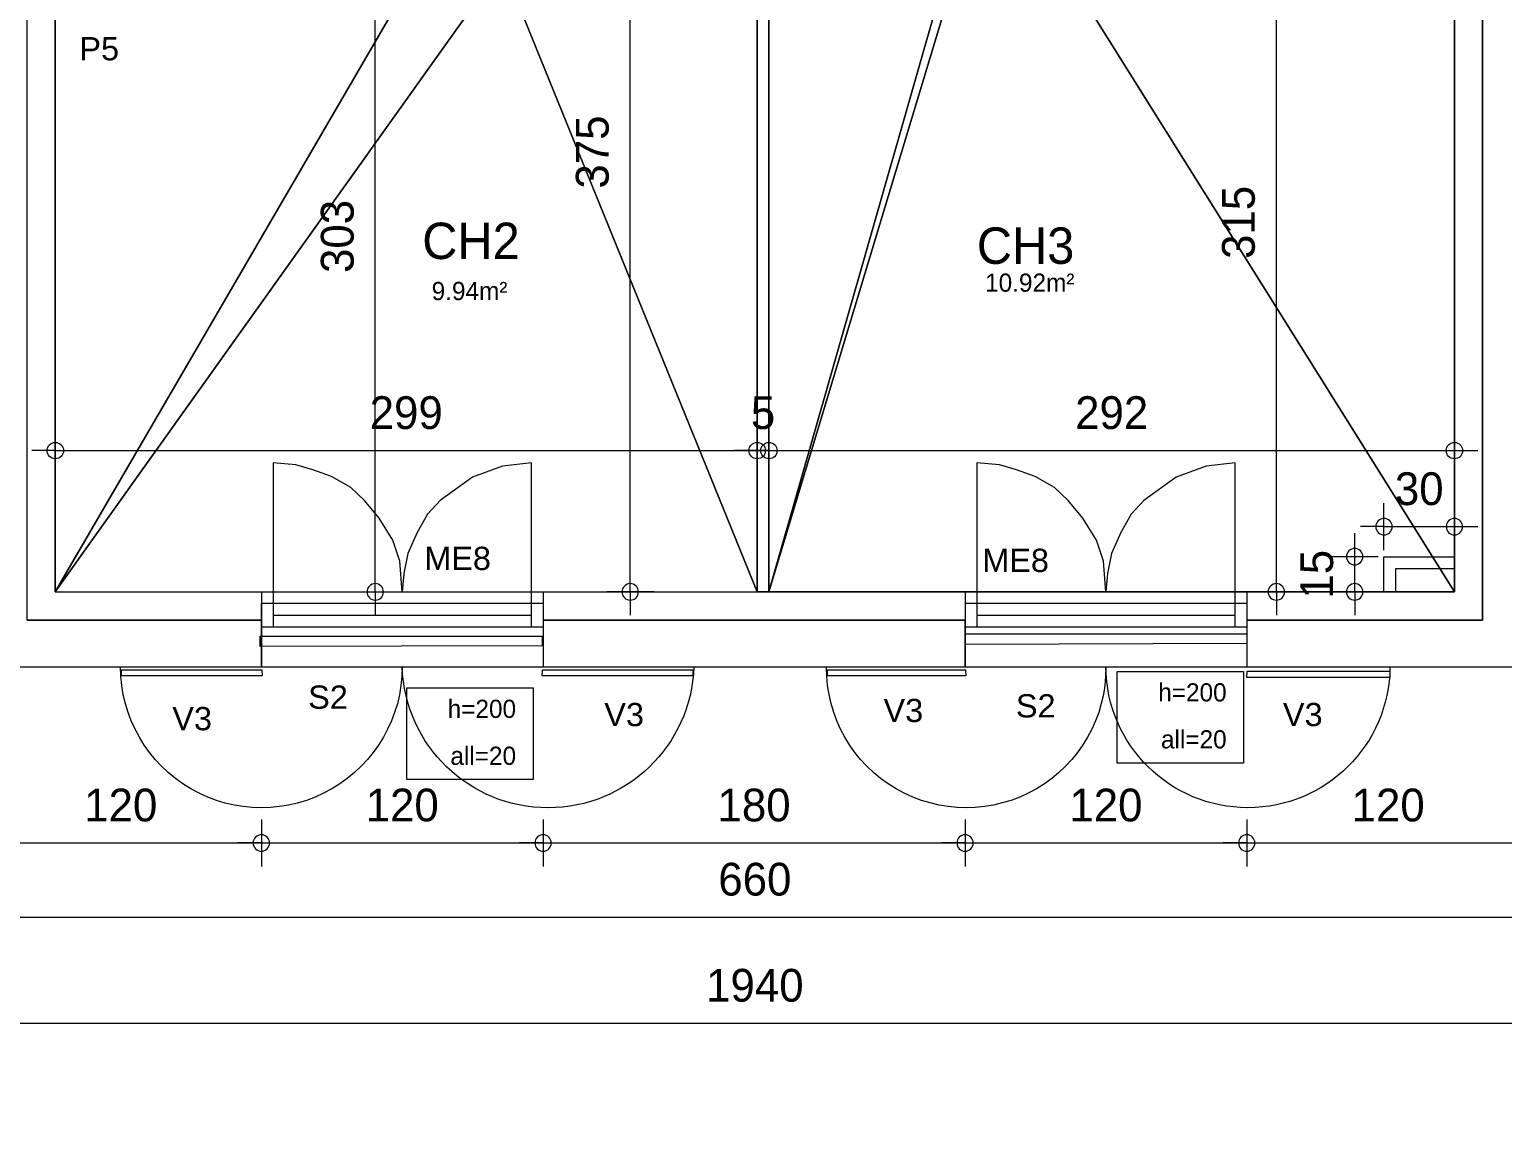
# Model space of a CAD drawing. Header units: metres. Extents: x 1.8 to 67.5, y -52.8 to -10.8.
# Drawn here: x 37.31 to 43.59, y -28.49 to -23.81 of the extents above; entities that cross this region are included whole.
import ezdxf
from ezdxf.enums import TextEntityAlignment as Align
from ezdxf.lldxf.tags import DXFTag

# ---------------------------------------------------------------- set-up
doc = ezdxf.new("R2010")
doc.units = ezdxf.units.M
doc.header["$MEASUREMENT"] = 0
for name, color, linetype in [('Calque commun', 7, 'Continuous'), ('Calque4', 7, 'Continuous'), ('Textes', 7, 'Continuous')]:
    doc.layers.add(name, color=color, linetype=linetype)
doc.styles.add('Arial8', font='arial.ttf', dxfattribs={"height": 0.098961})
doc.styles.add('Century Gothic11', font='GOTHIC.TTF', dxfattribs={"height": 0.139636})
doc.styles.add('Century Gothic19', font='GOTHIC.TTF', dxfattribs={"height": 0.155151})
doc.styles.add('Century Gothic5', font='GOTHIC.TTF', dxfattribs={"height": 0.077575})
tags = doc.linetypes.add('HIDDEN2', pattern=[0.1875, 0.125, -0.0625]).pattern_tags.tags
tags[6:7] = [DXFTag(74, 4), DXFTag(75, 0), DXFTag(340, '0'), DXFTag(46, 1.0), DXFTag(50, 0.0), DXFTag(44, 0.0), DXFTag(45, 0.0)]
tags[4:5] = [DXFTag(74, 4), DXFTag(75, 0), DXFTag(340, '0'), DXFTag(46, 1.0), DXFTag(50, 0.0), DXFTag(44, 0.0), DXFTag(45, 0.0)]

# ---------------------------------------------------------------- blocks, each defined once
blk = doc.blocks.new('DimLine52854')
at = {"layer": 'Calque commun', "color": 5, "linetype": 'Continuous', "lineweight": 9}
blk.add_line((37.1037, -27.5929), (43.7037, -27.5929), dxfattribs=at)
at = {"layer": 'Calque commun', "color": 5, "linetype": 'Continuous', "lineweight": 9, "style": 'Century Gothic11'}
blk.add_text('660', height=0.13964, dxfattribs=at).set_placement((40.4037, -27.5429), align=Align.BOTTOM_CENTER)
blk = doc.blocks.new('DimLine52870')
at = {"layer": 'Calque commun', "color": 5, "linetype": 'Continuous', "lineweight": 9}
blk.add_line((30.7037, -28.0451), (50.1037, -28.0451), dxfattribs=at)
at = {"layer": 'Calque commun', "color": 5, "linetype": 'Continuous', "lineweight": 9, "style": 'Century Gothic11'}
blk.add_text('1940', height=0.13964, dxfattribs=at).set_placement((40.4037, -27.9951), align=Align.BOTTOM_CENTER)
blk = doc.blocks.new('Block54246')
at = {"layer": 'Calque commun', "color": 7, "linetype": 'Continuous', "lineweight": 18}
blk.add_line((43.7037, -26.5266), (43.7037, -18.8266), dxfattribs=at)
at = {"layer": 'Calque commun', "color": 7, "linetype": 'Continuous', "lineweight": 9}
for p, q in [((43.5037, -26.3266), (43.5037, -19.0266)), ((43.3837, -26.2066), (43.3837, -19.1466))]:
    blk.add_line(p, q, dxfattribs=at)
blk = doc.blocks.new('Block54734')
at = {"layer": 'Calque commun', "color": 7, "linetype": 'Continuous', "lineweight": 18}
blk.add_line((37.1037, -26.5266), (37.1037, -17.5266), dxfattribs=at)
at = {"layer": 'Calque commun', "color": 7, "linetype": 'Continuous', "lineweight": 9}
for p, q in [((37.3037, -26.3266), (37.3037, -17.7266)), ((37.4237, -26.2066), (37.4237, -17.8466))]:
    blk.add_line(p, q, dxfattribs=at)
blk = doc.blocks.new('Block54736')
at = {"layer": 'Calque commun', "color": 7, "linetype": 'Continuous', "lineweight": 18}
blk.add_line((43.7037, -17.5266), (43.7037, -26.5266), dxfattribs=at)
at = {"layer": 'Calque commun', "color": 7, "linetype": 'Continuous', "lineweight": 9}
for p, q in [((43.5037, -17.7266), (43.5037, -26.3266)), ((43.3837, -17.8466), (43.3837, -26.2066))]:
    blk.add_line(p, q, dxfattribs=at)
blk = doc.blocks.new('Block54737')
at = {"layer": 'Calque commun', "color": 7, "linetype": 'Continuous', "lineweight": 9}
for p, q in [((37.4237, -26.2066), (38.3016, -26.2066)), ((39.5016, -26.2066), (41.2991, -26.2066)), ((42.4991, -26.2066), (43.3837, -26.2066)), ((37.3037, -26.3266), (38.3016, -26.3266)), ((39.5016, -26.3266), (41.2991, -26.3266)), ((42.4991, -26.3266), (43.5037, -26.3266))]:
    blk.add_line(p, q, dxfattribs=at)
at = {"layer": 'Calque commun', "color": 7, "linetype": 'Continuous', "lineweight": 18}
for p, q in [((37.1037, -26.5266), (38.3016, -26.5266)), ((39.5016, -26.5266), (41.2991, -26.5266)), ((42.4991, -26.5266), (43.7037, -26.5266))]:
    blk.add_line(p, q, dxfattribs=at)
blk = doc.blocks.new('@PRES_1_$$_1')
at = {"layer": 'Calque commun', "color": 5, "linetype": 'Continuous', "lineweight": 9}
for p, q in [((0, 0.32), (1.2, 0.32)), ((1.2, 0.15), (0, 0.15)), ((0.05, 0.05), (0.05, 0.15)), ((1.15, 0.15), (1.15, 0.05)), ((0.05, 0.1), (1.15, 0.1)), ((1.2, 0.05), (0, 0.05)), ((0, 0), (1.2, 0))]:
    blk.add_line(p, q, dxfattribs=at)
blk = doc.blocks.new('@PRES_1_$$_1-2')
at = {"layer": 'Calque commun', "color": 7, "linetype": 'Continuous', "lineweight": 9}
blk.add_line((0, 0), (0, 0.32), dxfattribs=at)
blk = doc.blocks.new('@PRES_1_$$_1-3')
at = {"layer": 'Calque commun', "color": 7, "linetype": 'Continuous', "lineweight": 9}
blk.add_line((0, 0), (0, 0.32), dxfattribs=at)
blk = doc.blocks.new('INTER_2D_COMB')
at = {"layer": 'Calque4', "color": 0, "linetype": 'ByBlock', "lineweight": -2}
for name in ['@PRES_1_$$_1', '@PRES_1_$$_1-2']:
    blk.add_blockref(name, (0, 0), dxfattribs=at)
at = {"layer": 'Calque4', "color": 0, "linetype": 'ByBlock', "lineweight": -2, "extrusion": (0, 0, -1), "xscale": -1, "yscale": -1, "zscale": -1, "rotation": -180}
blk.add_blockref('@PRES_1_$$_1-3', (-1.2, 0), dxfattribs=at)
blk = doc.blocks.new('PLACED_COMB')
at = {"layer": 'Calque4', "color": 0, "linetype": 'ByBlock', "lineweight": -2}
blk.add_blockref('INTER_2D_COMB', (0, 0), dxfattribs=at)
blk = doc.blocks.new('new95')
at = {"layer": 'Calque commun', "color": 5, "linetype": 'Continuous', "lineweight": 9}
blk.add_arc((0, 0), 0.5, 0, 359.99941, dxfattribs=at)
blk = doc.blocks.new('new96')
at = {"layer": 'Calque commun', "color": 5, "linetype": 'Continuous', "lineweight": 9}
blk.add_arc((0, 0), 0.5, 0, 359.99941, dxfattribs=at)
blk = doc.blocks.new('DimLine55422')
at = {"layer": 'Calque commun', "color": 5, "linetype": 'Continuous', "lineweight": 9}
for p, q in [((37.1037, -27.1768), (37.1037, -27.3768)), ((38.3016, -27.1768), (38.3016, -27.3768)), ((37.1037, -27.2768), (37.0037, -27.2768)), ((37.1037, -27.2768), (38.3016, -27.2768)), ((38.3016, -27.2768), (38.4016, -27.2768))]:
    blk.add_line(p, q, dxfattribs=at)
at = {"layer": 'Calque commun', "color": 5, "linetype": 'Continuous', "lineweight": 9, "xscale": 0.07000000029802322, "yscale": 0.07000000029802322, "zscale": 0.07000000029802322}
for name, p in [('new95', (37.1037, -27.2768)), ('new96', (38.3016, -27.2768))]:
    blk.add_blockref(name, p, dxfattribs=at)
at = {"layer": 'Calque commun', "color": 5, "linetype": 'Continuous', "lineweight": 9, "style": 'Century Gothic11'}
blk.add_text('120', height=0.13964, dxfattribs=at).set_placement((37.7027, -27.2268), align=Align.BOTTOM_CENTER)
blk = doc.blocks.new('new97')
at = {"layer": 'Calque commun', "color": 5, "linetype": 'Continuous', "lineweight": 9}
blk.add_arc((0, 0), 0.5, 0, 359.99941, dxfattribs=at)
blk = doc.blocks.new('new98')
at = {"layer": 'Calque commun', "color": 5, "linetype": 'Continuous', "lineweight": 9}
blk.add_arc((0, 0), 0.5, 0, 359.99941, dxfattribs=at)
blk = doc.blocks.new('DimLine55430')
at = {"layer": 'Calque commun', "color": 5, "linetype": 'Continuous', "lineweight": 9}
for p, q in [((38.3016, -27.1768), (38.3016, -27.3768)), ((39.5016, -27.1768), (39.5016, -27.3768)), ((38.3016, -27.2768), (38.2016, -27.2768)), ((38.3016, -27.2768), (39.5016, -27.2768)), ((39.5016, -27.2768), (39.6016, -27.2768))]:
    blk.add_line(p, q, dxfattribs=at)
at = {"layer": 'Calque commun', "color": 5, "linetype": 'Continuous', "lineweight": 9, "xscale": 0.07000000029802322, "yscale": 0.07000000029802322, "zscale": 0.07000000029802322}
for name, p in [('new97', (38.3016, -27.2768)), ('new98', (39.5016, -27.2768))]:
    blk.add_blockref(name, p, dxfattribs=at)
at = {"layer": 'Calque commun', "color": 5, "linetype": 'Continuous', "lineweight": 9, "style": 'Century Gothic11'}
blk.add_text('120', height=0.13964, dxfattribs=at).set_placement((38.9016, -27.2268), align=Align.BOTTOM_CENTER)
blk = doc.blocks.new('new99')
at = {"layer": 'Calque commun', "color": 5, "linetype": 'Continuous', "lineweight": 9}
blk.add_arc((0, 0), 0.5, 0, 359.99941, dxfattribs=at)
blk = doc.blocks.new('new100')
at = {"layer": 'Calque commun', "color": 5, "linetype": 'Continuous', "lineweight": 9}
blk.add_arc((0, 0), 0.5, 0, 359.99941, dxfattribs=at)
blk = doc.blocks.new('DimLine55438')
at = {"layer": 'Calque commun', "color": 5, "linetype": 'Continuous', "lineweight": 9}
for p, q in [((39.5016, -27.1768), (39.5016, -27.3768)), ((41.2991, -27.1768), (41.2991, -27.3768)), ((39.5016, -27.2768), (39.4016, -27.2768)), ((39.5016, -27.2768), (41.2991, -27.2768)), ((41.2991, -27.2768), (41.3991, -27.2768))]:
    blk.add_line(p, q, dxfattribs=at)
at = {"layer": 'Calque commun', "color": 5, "linetype": 'Continuous', "lineweight": 9, "xscale": 0.07000000029802322, "yscale": 0.07000000029802322, "zscale": 0.07000000029802322}
for name, p in [('new99', (39.5016, -27.2768)), ('new100', (41.2991, -27.2768))]:
    blk.add_blockref(name, p, dxfattribs=at)
at = {"layer": 'Calque commun', "color": 5, "linetype": 'Continuous', "lineweight": 9, "style": 'Century Gothic11'}
blk.add_text('180', height=0.13964, dxfattribs=at).set_placement((40.4003, -27.2268), align=Align.BOTTOM_CENTER)
blk = doc.blocks.new('new101')
at = {"layer": 'Calque commun', "color": 5, "linetype": 'Continuous', "lineweight": 9}
blk.add_arc((0, 0), 0.5, 0, 359.99941, dxfattribs=at)
blk = doc.blocks.new('new102')
at = {"layer": 'Calque commun', "color": 5, "linetype": 'Continuous', "lineweight": 9}
blk.add_arc((0, 0), 0.5, 0, 359.99941, dxfattribs=at)
blk = doc.blocks.new('DimLine55446')
at = {"layer": 'Calque commun', "color": 5, "linetype": 'Continuous', "lineweight": 9}
for p, q in [((41.2991, -27.1768), (41.2991, -27.3768)), ((42.4991, -27.1768), (42.4991, -27.3768)), ((41.2991, -27.2768), (41.1991, -27.2768)), ((41.2991, -27.2768), (42.4991, -27.2768)), ((42.4991, -27.2768), (42.5991, -27.2768))]:
    blk.add_line(p, q, dxfattribs=at)
at = {"layer": 'Calque commun', "color": 5, "linetype": 'Continuous', "lineweight": 9, "xscale": 0.07000000029802322, "yscale": 0.07000000029802322, "zscale": 0.07000000029802322}
for name, p in [('new101', (41.2991, -27.2768)), ('new102', (42.4991, -27.2768))]:
    blk.add_blockref(name, p, dxfattribs=at)
at = {"layer": 'Calque commun', "color": 5, "linetype": 'Continuous', "lineweight": 9, "style": 'Century Gothic11'}
blk.add_text('120', height=0.13964, dxfattribs=at).set_placement((41.8991, -27.2268), align=Align.BOTTOM_CENTER)
blk = doc.blocks.new('new103')
at = {"layer": 'Calque commun', "color": 5, "linetype": 'Continuous', "lineweight": 9}
blk.add_arc((0, 0), 0.5, 0, 359.99941, dxfattribs=at)
blk = doc.blocks.new('new104')
at = {"layer": 'Calque commun', "color": 5, "linetype": 'Continuous', "lineweight": 9}
blk.add_arc((0, 0), 0.5, 0, 359.99941, dxfattribs=at)
blk = doc.blocks.new('DimLine55454')
at = {"layer": 'Calque commun', "color": 5, "linetype": 'Continuous', "lineweight": 9}
for p, q in [((42.4991, -27.1768), (42.4991, -27.3768)), ((43.7037, -27.1768), (43.7037, -27.3768)), ((42.4991, -27.2768), (42.3991, -27.2768)), ((42.4991, -27.2768), (43.7037, -27.2768)), ((43.7037, -27.2768), (43.8037, -27.2768))]:
    blk.add_line(p, q, dxfattribs=at)
at = {"layer": 'Calque commun', "color": 5, "linetype": 'Continuous', "lineweight": 9, "xscale": 0.07000000029802322, "yscale": 0.07000000029802322, "zscale": 0.07000000029802322}
for name, p in [('new103', (42.4991, -27.2768)), ('new104', (43.7037, -27.2768))]:
    blk.add_blockref(name, p, dxfattribs=at)
at = {"layer": 'Calque commun', "color": 5, "linetype": 'Continuous', "lineweight": 9, "style": 'Century Gothic11'}
blk.add_text('120', height=0.13964, dxfattribs=at).set_placement((43.1014, -27.2268), align=Align.BOTTOM_CENTER)
blk = doc.blocks.new('xmodule1pcentniv1')
at = {"layer": 'Calque commun', "color": 5, "linetype": 'Continuous', "lineweight": 9}
blk.add_arc((0, 0), 0.5, 0, 359.99941, dxfattribs=at)
blk = doc.blocks.new('xmodule1pcentniv1-2')
at = {"layer": 'Calque commun', "color": 5, "linetype": 'Continuous', "lineweight": 9}
blk.add_arc((0, 0), 0.5, 0, 359.99941, dxfattribs=at)
blk = doc.blocks.new('DimLine54891')
at = {"layer": 'Calque commun', "color": 5, "linetype": 'Continuous', "lineweight": 9}
for p, q in [((40.4637, -25.6844), (40.4637, -25.4844)), ((43.3837, -25.6844), (43.3837, -25.4844)), ((40.4637, -25.5844), (40.3637, -25.5844)), ((40.4637, -25.5844), (43.3837, -25.5844)), ((43.3837, -25.5844), (43.4837, -25.5844))]:
    blk.add_line(p, q, dxfattribs=at)
at = {"layer": 'Calque commun', "color": 5, "linetype": 'Continuous', "lineweight": 9, "extrusion": (0, 0, -1), "xscale": 0.07000000029802322, "yscale": 0.07000000029802322, "zscale": 0.07000000029802322}
for name, p in [('xmodule1pcentniv1', (-40.4637, -25.5844)), ('xmodule1pcentniv1-2', (-43.3837, -25.5844))]:
    blk.add_blockref(name, p, dxfattribs=at)
at = {"layer": 'Calque commun', "color": 5, "linetype": 'Continuous', "lineweight": 9, "style": 'Century Gothic11'}
blk.add_text('292', height=0.13964, dxfattribs=at).set_placement((41.9237, -25.5344), align=Align.BOTTOM_CENTER)
blk = doc.blocks.new('xmodule1pcentniv1-3')
at = {"layer": 'Calque commun', "color": 5, "linetype": 'Continuous', "lineweight": 9}
blk.add_arc((0, 0), 0.5, 0, 359.99941, dxfattribs=at)
blk = doc.blocks.new('xmodule1pcentniv1-4')
at = {"layer": 'Calque commun', "color": 5, "linetype": 'Continuous', "lineweight": 9}
blk.add_arc((0, 0), 0.5, 0, 359.99941, dxfattribs=at)
blk = doc.blocks.new('DimLine54899')
at = {"layer": 'Calque commun', "color": 5, "linetype": 'Continuous', "lineweight": 9}
for p, q in [((40.4137, -25.6844), (40.4137, -25.4844)), ((40.4637, -25.6844), (40.4637, -25.4844)), ((40.4137, -25.5844), (40.3137, -25.5844)), ((40.4137, -25.5844), (40.4637, -25.5844)), ((40.4637, -25.5844), (40.5637, -25.5844))]:
    blk.add_line(p, q, dxfattribs=at)
at = {"layer": 'Calque commun', "color": 5, "linetype": 'Continuous', "lineweight": 9, "extrusion": (0, 0, -1), "xscale": 0.07000000029802322, "yscale": 0.07000000029802322, "zscale": 0.07000000029802322}
for name, p in [('xmodule1pcentniv1-3', (-40.4137, -25.5844)), ('xmodule1pcentniv1-4', (-40.4637, -25.5844))]:
    blk.add_blockref(name, p, dxfattribs=at)
at = {"layer": 'Calque commun', "color": 5, "linetype": 'Continuous', "lineweight": 9, "style": 'Century Gothic11'}
blk.add_text('5', height=0.1396, dxfattribs=at).set_placement((40.4387, -25.5344), align=Align.BOTTOM_CENTER)
blk = doc.blocks.new('xmodule1pcentniv1-5')
at = {"layer": 'Calque commun', "color": 5, "linetype": 'Continuous', "lineweight": 9}
blk.add_arc((0, 0), 0.5, 0, 359.99941, dxfattribs=at)
blk = doc.blocks.new('xmodule1pcentniv1-6')
at = {"layer": 'Calque commun', "color": 5, "linetype": 'Continuous', "lineweight": 9}
blk.add_arc((0, 0), 0.5, 0, 359.99941, dxfattribs=at)
blk = doc.blocks.new('DimLine54907')
at = {"layer": 'Calque commun', "color": 5, "linetype": 'Continuous', "lineweight": 9}
for p, q in [((37.4237, -25.6844), (37.4237, -25.4844)), ((40.4137, -25.6844), (40.4137, -25.4844)), ((37.4237, -25.5844), (37.3237, -25.5844)), ((37.4237, -25.5844), (40.4137, -25.5844)), ((40.4137, -25.5844), (40.5137, -25.5844))]:
    blk.add_line(p, q, dxfattribs=at)
at = {"layer": 'Calque commun', "color": 5, "linetype": 'Continuous', "lineweight": 9, "extrusion": (0, 0, -1), "xscale": 0.07000000029802322, "yscale": 0.07000000029802322, "zscale": 0.07000000029802322}
for name, p in [('xmodule1pcentniv1-5', (-37.4238, -25.5844)), ('xmodule1pcentniv1-6', (-40.4137, -25.5844))]:
    blk.add_blockref(name, p, dxfattribs=at)
at = {"layer": 'Calque commun', "color": 5, "linetype": 'Continuous', "lineweight": 9, "style": 'Century Gothic11'}
blk.add_text('299', height=0.13964, dxfattribs=at).set_placement((38.9187, -25.5344), align=Align.BOTTOM_CENTER)
blk = doc.blocks.new('xmodule1pcentniv1-7')
at = {"layer": 'Calque commun', "color": 5, "linetype": 'Continuous', "lineweight": 9}
blk.add_arc((0, 0), 0.5, 0, 359.99941, dxfattribs=at)
blk = doc.blocks.new('xmodule1pcentniv1-8')
at = {"layer": 'Calque commun', "color": 5, "linetype": 'Continuous', "lineweight": 9}
blk.add_arc((0, 0), 0.5, 0, 359.99941, dxfattribs=at)
blk = doc.blocks.new('DimLine54915')
at = {"layer": 'Calque commun', "color": 5, "linetype": 'Continuous', "lineweight": 9}
for p, q in [((42.6251, -23.0373), (42.6251, -22.9373)), ((42.5251, -23.0373), (42.7251, -23.0373)), ((42.6251, -26.1866), (42.6251, -23.0373)), ((42.5251, -26.1866), (42.7251, -26.1866)), ((42.6251, -26.1866), (42.6251, -26.2866))]:
    blk.add_line(p, q, dxfattribs=at)
at = {"layer": 'Calque commun', "color": 5, "linetype": 'Continuous', "lineweight": 9, "xscale": 0.07000000029802322, "yscale": 0.07000000029802322, "zscale": 0.07000000029802322, "rotation": 90}
for name, p in [('xmodule1pcentniv1-8', (42.6251, -23.0373)), ('xmodule1pcentniv1-7', (42.6251, -26.1866))]:
    blk.add_blockref(name, p, dxfattribs=at)
at = {"layer": 'Calque commun', "color": 5, "linetype": 'Continuous', "lineweight": 9, "style": 'Century Gothic11'}
blk.add_text('315', height=0.13964, rotation=90, dxfattribs=at).set_placement((42.5751, -24.6119), align=Align.BOTTOM_CENTER)
blk = doc.blocks.new('xmodule1pcentniv1-27')
at = {"layer": 'Calque commun', "color": 5, "linetype": 'Continuous', "lineweight": 9}
blk.add_arc((0, 0), 0.5, 0, 359.99941, dxfattribs=at)
blk = doc.blocks.new('xmodule1pcentniv1-28')
at = {"layer": 'Calque commun', "color": 5, "linetype": 'Continuous', "lineweight": 9}
blk.add_arc((0, 0), 0.5, 0, 359.99941, dxfattribs=at)
blk = doc.blocks.new('DimLine55011')
at = {"layer": 'Calque commun', "color": 5, "linetype": 'Continuous', "lineweight": 9}
for p, q in [((39.8728, -22.4373), (39.8728, -22.3373)), ((39.9728, -22.4373), (39.7728, -22.4373)), ((39.8728, -26.1866), (39.8728, -22.4373)), ((39.9728, -26.1866), (39.7728, -26.1866)), ((39.8728, -26.1866), (39.8728, -26.2866))]:
    blk.add_line(p, q, dxfattribs=at)
at = {"layer": 'Calque commun', "color": 5, "linetype": 'Continuous', "lineweight": 9, "xscale": 0.07000000029802322, "yscale": 0.07000000029802322, "zscale": 0.07000000029802322, "rotation": 90}
for name, p in [('xmodule1pcentniv1-28', (39.8728, -22.4373)), ('xmodule1pcentniv1-27', (39.8728, -26.1866))]:
    blk.add_blockref(name, p, dxfattribs=at)
at = {"layer": 'Calque commun', "color": 5, "linetype": 'Continuous', "lineweight": 9, "style": 'Century Gothic11'}
blk.add_text('375', height=0.13964, rotation=90, dxfattribs=at).set_placement((39.8228, -24.312), align=Align.BOTTOM_CENTER)
blk = doc.blocks.new('xmodule1pcentniv1-37')
at = {"layer": 'Calque commun', "color": 5, "linetype": 'Continuous', "lineweight": 9}
blk.add_arc((0, 0), 0.5, 0, 359.99941, dxfattribs=at)
blk = doc.blocks.new('xmodule1pcentniv1-38')
at = {"layer": 'Calque commun', "color": 5, "linetype": 'Continuous', "lineweight": 9}
blk.add_arc((0, 0), 0.5, 0, 359.99941, dxfattribs=at)
blk = doc.blocks.new('DimLine55051')
at = {"layer": 'Calque commun', "color": 5, "linetype": 'Continuous', "lineweight": 9}
for p, q in [((38.7866, -23.1568), (38.7866, -23.0568)), ((38.8866, -23.1568), (38.6866, -23.1568)), ((38.7866, -26.1866), (38.7866, -23.1568)), ((38.6866, -26.1866), (38.8866, -26.1866)), ((38.7866, -26.1866), (38.7866, -26.2866))]:
    blk.add_line(p, q, dxfattribs=at)
at = {"layer": 'Calque commun', "color": 5, "linetype": 'Continuous', "lineweight": 9, "xscale": 0.07000000029802322, "yscale": 0.07000000029802322, "zscale": 0.07000000029802322, "rotation": 90}
for name, p in [('xmodule1pcentniv1-38', (38.7866, -23.1568)), ('xmodule1pcentniv1-37', (38.7866, -26.1866))]:
    blk.add_blockref(name, p, dxfattribs=at)
at = {"layer": 'Calque commun', "color": 5, "linetype": 'Continuous', "lineweight": 9, "style": 'Century Gothic11'}
blk.add_text('303', height=0.13964, rotation=90, dxfattribs=at).set_placement((38.7366, -24.6717), align=Align.BOTTOM_CENTER)
blk = doc.blocks.new('xmodule1pcentniv1-109')
at = {"layer": 'Calque commun', "color": 5, "linetype": 'Continuous', "lineweight": 9}
blk.add_arc((0, 0), 0.5, 0, 359.99941, dxfattribs=at)
blk = doc.blocks.new('xmodule1pcentniv1-110')
at = {"layer": 'Calque commun', "color": 5, "linetype": 'Continuous', "lineweight": 9}
blk.add_arc((0, 0), 0.5, 0, 359.99941, dxfattribs=at)
blk = doc.blocks.new('DimLine60972')
at = {"layer": 'Calque commun', "color": 5, "linetype": 'Continuous', "lineweight": 9}
for p, q in [((42.9588, -26.0366), (42.9588, -25.9366)), ((43.0588, -26.0366), (42.8588, -26.0366)), ((42.9588, -26.1866), (42.9588, -26.0366)), ((43.0588, -26.1866), (42.8588, -26.1866)), ((42.9588, -26.1866), (42.9588, -26.2866))]:
    blk.add_line(p, q, dxfattribs=at)
at = {"layer": 'Calque commun', "color": 5, "linetype": 'Continuous', "lineweight": 9, "xscale": 0.07000000029802322, "yscale": 0.07000000029802322, "zscale": 0.07000000029802322, "rotation": 90}
for name, p in [('xmodule1pcentniv1-110', (42.9588, -26.0366)), ('xmodule1pcentniv1-109', (42.9588, -26.1866))]:
    blk.add_blockref(name, p, dxfattribs=at)
at = {"layer": 'Calque commun', "color": 5, "linetype": 'Continuous', "lineweight": 9, "style": 'Century Gothic11'}
blk.add_text('15', height=0.13964, rotation=90, dxfattribs=at).set_placement((42.9088, -26.1116), align=Align.BOTTOM_CENTER)
blk = doc.blocks.new('xmodule1pcentniv1-111')
at = {"layer": 'Calque commun', "color": 5, "linetype": 'Continuous', "lineweight": 9}
blk.add_arc((0, 0), 0.5, 0, 359.99941, dxfattribs=at)
blk = doc.blocks.new('xmodule1pcentniv1-112')
at = {"layer": 'Calque commun', "color": 5, "linetype": 'Continuous', "lineweight": 9}
blk.add_arc((0, 0), 0.5, 0, 359.99941, dxfattribs=at)
blk = doc.blocks.new('DimLine60980')
at = {"layer": 'Calque commun', "color": 5, "linetype": 'Continuous', "lineweight": 9}
for p, q in [((43.0837, -26.0086), (43.0837, -25.8086)), ((43.3837, -26.0086), (43.3837, -25.8086)), ((43.0837, -25.9086), (42.9837, -25.9086)), ((43.0837, -25.9086), (43.3837, -25.9086)), ((43.3837, -25.9086), (43.4837, -25.9086))]:
    blk.add_line(p, q, dxfattribs=at)
at = {"layer": 'Calque commun', "color": 5, "linetype": 'Continuous', "lineweight": 9, "xscale": 0.07000000029802322, "yscale": 0.07000000029802322, "zscale": 0.07000000029802322}
for name, p in [('xmodule1pcentniv1-111', (43.0837, -25.9086)), ('xmodule1pcentniv1-112', (43.3837, -25.9086))]:
    blk.add_blockref(name, p, dxfattribs=at)
at = {"layer": 'Calque commun', "color": 5, "linetype": 'Continuous', "lineweight": 9, "style": 'Century Gothic11'}
blk.add_text('30', height=0.13964, dxfattribs=at).set_placement((43.2337, -25.8586), align=Align.BOTTOM_CENTER)
blk = doc.blocks.new('xmodule1pcentniv1-117')
at = {"layer": 'Calque commun', "color": 15, "linetype": 'Continuous', "lineweight": 18}
for p, q in [((40.4138, -22.4373), (40.4137, -26.1866)), ((40.4638, -22.4373), (40.4637, -26.1866)), ((43.0837, -26.1866), (43.0837, -26.0366)), ((43.0837, -26.0366), (43.3837, -26.0366)), ((43.3837, -26.0866), (43.3837, -26.0366)), ((43.1337, -26.1866), (43.1337, -26.0866)), ((43.1337, -26.0866), (43.3837, -26.0866)), ((40.4637, -26.1866), (40.4137, -26.1866)), ((43.1337, -26.1866), (43.0837, -26.1866))]:
    blk.add_line(p, q, dxfattribs=at)
at = {"layer": 'Calque commun', "color": 5, "linetype": 'Continuous', "lineweight": 9}
for name in ['DimLine55011', 'DimLine54915', 'DimLine55051', 'DimLine54907', 'DimLine54899', 'DimLine54891', 'DimLine60980', 'DimLine60972']:
    blk.add_blockref(name, (0, 0), dxfattribs=at)
at = {"layer": 'Textes', "color": 5, "linetype": 'ByBlock', "lineweight": -2, "style": 'Arial8'}
blk.add_text('P5', height=0.09896, dxfattribs=at).set_placement((37.5264, -23.9508), align=Align.BOTTOM_LEFT)
at = {"layer": 'Textes', "color": 5, "linetype": 'ByBlock', "lineweight": -2, "style": 'Century Gothic19'}
for s, p in [('CH2', (38.987, -24.613)), ('CH3', (41.3494, -24.6334))]:
    blk.add_text(s, height=0.15515, dxfattribs=at).set_placement(p, align=Align.TOP_LEFT)
at = {"layer": 'Textes', "color": 9, "linetype": 'ByBlock', "lineweight": -2, "style": 'Century Gothic5'}
for s, p in [('10.92m²', (41.3845, -24.9307)), ('9.94m²', (39.027, -24.9663))]:
    blk.add_text(s, height=0.07758, dxfattribs=at).set_placement(p, align=Align.BOTTOM_LEFT)
at = {"layer": 'Calque commun', "color": 9, "linetype": 'Continuous', "lineweight": 9}
mesh = blk.add_polyface(dxfattribs=at)
corners = [(39.1838, -22.4373), (39.1838, -23.1568), (40.4138, -22.4373), (37.4238, -23.1568), (37.4237, -26.1866), (40.4137, -26.1866)]
mesh.append_faces([[corners[k] for k in face] for face in [(5, 1, 4)]], dxfattribs={"vtx0": -1, "vtx1": -1, "color": 9})
mesh.append_faces([[corners[k] for k in face] for face in [(0, 1, 2)]], dxfattribs={"vtx1": -1, "color": 9})
mesh.append_faces([[corners[k] for k in face] for face in [(5, 2, 1)]], dxfattribs={"vtx1": -1, "vtx2": -1, "color": 9})
mesh.append_faces([[corners[k] for k in face] for face in [(1, 3, 4)]], dxfattribs={"vtx2": -1, "color": 9})
mesh = blk.add_polyface(dxfattribs=at)
corners = [(43.3837, -22.4373), (41.4138, -23.0373), (41.4138, -22.4373), (40.4638, -22.4373), (41.3638, -22.4373), (41.3637, -23.0373), (43.3837, -23.0373), (43.3837, -26.1866), (40.4637, -26.1866)]
mesh.append_faces([[corners[k] for k in face] for face in [(0, 1, 2)]], dxfattribs={"vtx0": -1, "color": 9})
mesh.append_faces([[corners[k] for k in face] for face in [(8, 1, 7)]], dxfattribs={"vtx0": -1, "vtx1": -1, "color": 9})
mesh.append_faces([[corners[k] for k in face] for face in [(8, 5, 1)]], dxfattribs={"vtx0": -1, "vtx2": -1, "color": 9})
mesh.append_faces([[corners[k] for k in face] for face in [(6, 7, 1), (0, 6, 1), (8, 3, 5)]], dxfattribs={"vtx1": -1, "vtx2": -1, "color": 9})
mesh.append_faces([[corners[k] for k in face] for face in [(3, 4, 5)]], dxfattribs={"vtx2": -1, "color": 9})

msp = doc.modelspace()

# ---------------------------------------------------------------- linework, layer by layer
at = {"layer": 'Calque commun', "color": 12, "linetype": 'Continuous', "lineweight": 18}
for p, q in [((38.3016, -26.5266), (38.3016, -26.2566)), ((38.3016, -26.2566), (38.3016, -26.3266)), ((38.3016, -26.3266), (37.3037, -26.3266))]:
    msp.add_line(p, q, dxfattribs=at)
for points in [[(43.5037, -21.5772, 0), (43.5037, -21.5772, 0), (43.5037, -26.3266, 0), (42.4991, -26.3266, 0), (42.4991, -26.5266, 0)], [(41.2991, -26.5266, 0), (41.2991, -26.3266, 0), (39.5016, -26.3266, 0), (39.5016, -26.5266, 0)]]:
    msp.add_polyline3d(points, dxfattribs=at)
at = {"layer": 'Calque commun', "color": 7, "linetype": 'Continuous', "lineweight": 9}
for points in [[(39.4516, -26.3066, 0), (39.4516, -25.6566, 0), (39.3281, -25.6707, 0), (39.201, -25.7174, 0), (39.0627, -25.8177, 0), (39.0098, -25.8754, 0), (38.965, -25.9534, 0), (38.926, -26.0431, 0), (38.9084, -26.1289, 0), (38.9016, -26.2066, 0), (38.8909, -26.0763, 0), (38.8616, -25.9866, 0), (38.8031, -25.893, 0), (38.7405, -25.8177, 0), (38.6822, -25.7623, 0), (38.6003, -25.7155, 0), (38.5203, -25.6862, 0), (38.4482, -25.6648, 0), (38.3516, -25.6566, 0), (38.3516, -26.3066, 0)], [(42.4491, -26.3066, 0), (42.4491, -25.6566, 0), (42.3256, -25.6707, 0), (42.1985, -25.7174, 0), (42.0602, -25.8177, 0), (42.0073, -25.8754, 0), (41.9625, -25.9534, 0), (41.9235, -26.0431, 0), (41.9059, -26.1289, 0), (41.8991, -26.2066, 0), (41.8884, -26.0763, 0), (41.8591, -25.9866, 0), (41.8006, -25.893, 0), (41.738, -25.8177, 0), (41.6797, -25.7623, 0), (41.5978, -25.7155, 0), (41.5178, -25.6862, 0), (41.4457, -25.6648, 0), (41.3491, -25.6566, 0), (41.3491, -26.3066, 0)]]:
    msp.add_polyline3d(points, dxfattribs=at)
at = {"layer": 'Calque commun', "color": 7, "linetype": 'Continuous', "lineweight": 9, "extrusion": (1.22461e-16, 0, -1)}
msp.add_arc((-38.3016, -26.5266), 0.6, 180, 0.00001, dxfattribs=at)
at = {"layer": 'Calque commun', "color": 7, "linetype": 'HIDDEN2', "lineweight": 9, "extrusion": (1.18307e-16, 4.15411e-18, -1)}
msp.add_arc((-39.5227, -26.5056), 0.6214, 181.94289, 358.05711, dxfattribs=at)
at = {"layer": 'Calque commun', "color": 7, "linetype": 'Continuous', "lineweight": 9, "extrusion": (1.2349e-16, 1.029e-18, -1)}
msp.add_arc((-41.3041, -26.5316), 0.595, 179.51857, 0.48143, dxfattribs=at)
at = {"layer": 'Calque commun', "color": 7, "linetype": 'Continuous', "lineweight": 9, "extrusion": (1.21449e-16, 1.012e-18, -1)}
msp.add_arc((-42.5041, -26.5216), 0.605, 180.47351, 359.52648, dxfattribs=at)

# ---------------------------------------------------------------- block references
at = {"layer": 'Calque commun', "color": 0, "linetype": 'ByBlock', "lineweight": -2}
for name, p in [('Block54734', (0, 0)), ('Block54736', (0, 0)), ('xmodule1pcentniv1-117', (0, -0.02)), ('Block54246', (0, 0)), ('Block54737', (0, 0))]:
    msp.add_blockref(name, p, dxfattribs=at)
at = {"layer": 'Calque commun', "color": 0, "linetype": 'ByBlock', "lineweight": -2, "extrusion": (0, 0, -1), "xscale": -1, "yscale": -1, "zscale": -1}
for p in [(-38.3016, -26.2066), (-41.2991, -26.2066)]:
    msp.add_blockref('PLACED_COMB', p, dxfattribs=at)
at = {"layer": 'Calque commun', "color": 5, "linetype": 'Continuous', "lineweight": 9}
for name in ['DimLine55422', 'DimLine55430', 'DimLine55438', 'DimLine55446', 'DimLine55454', 'DimLine52854', 'DimLine52870']:
    msp.add_blockref(name, (0, 0), dxfattribs=at)

# ---------------------------------------------------------------- texts
at = {"layer": 'Calque commun', "color": 5, "linetype": 'ByBlock', "lineweight": -2, "char_height": 0.07758, "attachment_point": 3, "line_spacing_factor": 1.546883, "style": 'Century Gothic5'}
for insert in [(42.4134, -26.5962), (39.3866, -26.6664)]:
    msp.add_mtext('h=200\\Pall=20', dxfattribs=dict(at, insert=insert))
at = {"layer": 'Textes', "color": 5, "linetype": 'ByBlock', "lineweight": -2, "style": 'Arial8'}
for s, p in [('ME8', (39.2795, -26.1431)), ('ME8', (41.6564, -26.1515)), ('S2', (38.67, -26.7343)), ('V3', (41.1209, -26.7913)), ('S2', (41.6847, -26.7715)), ('V3', (38.0913, -26.826)), ('V3', (39.9314, -26.8087)), ('V3', (42.8222, -26.8087))]:
    msp.add_text(s, height=0.09896, dxfattribs=at).set_placement(p, align=Align.BOTTOM_RIGHT)

# ---------------------------------------------------------------- meshes
at = {"layer": 'Calque commun', "color": 7, "linetype": 'Continuous', "lineweight": 9}
mesh = msp.add_polyface(dxfattribs=at)
corners = [(61.7636, -10.7659), (1.7636, -10.7659), (1.7636, -52.7659), (61.7636, -52.7659)]
mesh.append_faces([[corners[k] for k in face] for face in [(0, 1, 2, 3)]], dxfattribs={"color": 7})
at = {"layer": 'Calque commun', "color": 9, "linetype": 'Continuous', "lineweight": 18}
mesh = msp.add_polyface(dxfattribs=at)
corners = [(43.3837, -26.2066), (43.3837, -17.8466), (37.4237, -26.2066), (37.4237, -17.8466), (43.4437, -17.8466)]
mesh.append_faces([[corners[k] for k in face] for face in [(0, 1, 2), (4, 3, 1)]], dxfattribs={"vtx1": -1, "color": 9})
mesh.append_faces([[corners[k] for k in face] for face in [(3, 2, 1)]], dxfattribs={"vtx1": -1, "vtx2": -1, "color": 9})
at = {"layer": 'Calque commun', "color": 7, "linetype": 'Continuous', "lineweight": 9}
mesh = msp.add_polyface(dxfattribs=at)
corners = [(38.2971, -26.3955), (39.4971, -26.3955), (39.4971, -26.4364), (38.2971, -26.44)]
mesh.append_faces([[corners[k] for k in face] for face in [(0, 1, 2, 3)]], dxfattribs={"color": 7})
mesh = msp.add_polyface(dxfattribs=at)
corners = [(41.2991, -26.3857), (42.4991, -26.3857), (42.4991, -26.4266), (41.2991, -26.4303)]
mesh.append_faces([[corners[k] for k in face] for face in [(0, 1, 2, 3)]], dxfattribs={"color": 7})
mesh = msp.add_polyface(dxfattribs=at)
corners = [(37.7057, -26.539), (38.304, -26.539), (38.3054, -26.5651), (37.7057, -26.5651)]
mesh.append_faces([[corners[k] for k in face] for face in [(0, 1, 2, 3)]], dxfattribs={"color": 7})
mesh = msp.add_polyface(dxfattribs=at)
corners = [(40.1396, -26.539), (40.1396, -26.5651), (39.4978, -26.5651), (39.4992, -26.539)]
mesh.append_faces([[corners[k] for k in face] for face in [(0, 1, 2, 3)]], dxfattribs={"color": 7})
mesh = msp.add_polyface(dxfattribs=at)
corners = [(40.7132, -26.539), (41.3015, -26.539), (41.3029, -26.5651), (40.7132, -26.5651)]
mesh.append_faces([[corners[k] for k in face] for face in [(0, 1, 2, 3)]], dxfattribs={"color": 7})
at = {"layer": 'Calque commun', "color": 11, "linetype": 'Continuous', "lineweight": 18}
mesh = msp.add_polyface(dxfattribs=at)
corners = [(41.9476, -26.5454), (42.4859, -26.5454), (42.4859, -26.9361), (41.9476, -26.9361)]
mesh.append_faces([[corners[k] for k in face] for face in [(0, 1, 2, 3)]], dxfattribs={"color": 11})
at = {"layer": 'Calque commun', "color": 7, "linetype": 'Continuous', "lineweight": 9}
mesh = msp.add_polyface(dxfattribs=at)
corners = [(43.1088, -26.5453), (43.1088, -26.5714), (42.4991, -26.5714), (42.5006, -26.5453)]
mesh.append_faces([[corners[k] for k in face] for face in [(0, 1, 2, 3)]], dxfattribs={"color": 7})
at = {"layer": 'Calque commun', "color": 11, "linetype": 'Continuous', "lineweight": 18}
mesh = msp.add_polyface(dxfattribs=at)
corners = [(38.9208, -26.6156), (39.4592, -26.6156), (39.4592, -27.0063), (38.9208, -27.0063)]
mesh.append_faces([[corners[k] for k in face] for face in [(0, 1, 2, 3)]], dxfattribs={"color": 11})

doc.saveas('drawing.dxf')
